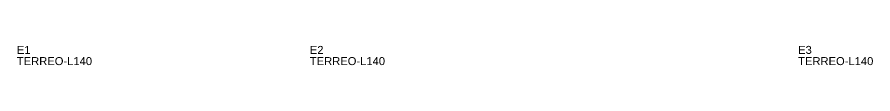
# Model space of a CAD drawing. Header units: metres. Extents: x 222 to 818, y -627 to 1617.
# Drawn here: x 283 to 818, y 934 to 946 of the extents above; entities that cross this region are included whole.
import ezdxf

# ---------------------------------------------------------------- set-up
doc = ezdxf.new("R2010")
doc.units = ezdxf.units.M
doc.layers.add('3', color=3, linetype='CONTINUOUS')
doc.layers.add('AUX00', color=7, linetype='CONTINUOUS')
doc.styles.add('STR_STANDARD', font='arial.ttf')

msp = doc.modelspace()

# ---------------------------------------------------------------- texts
at = {"layer": '3', "style": 'STR_STANDARD'}
for s, p in [('E1', (283.2, 940.82)), ('E1', (283.2, 940.82)), ('E2', (466.2, 940.82)), ('E2', (466.2, 940.82)), ('E3', (771.2, 940.82)), ('E3', (771.2, 940.82))]:
    msp.add_text(s, height=5, dxfattribs=at).set_placement(p)
at = {"layer": 'AUX00', "style": 'STR_STANDARD'}
for p in [(283.2, 933.82), (283.2, 933.82), (466.2, 933.82), (466.2, 933.82), (771.2, 933.82), (771.2, 933.82)]:
    msp.add_text('TERREO-L140', height=5, dxfattribs=at).set_placement(p)

doc.saveas('drawing.dxf')
